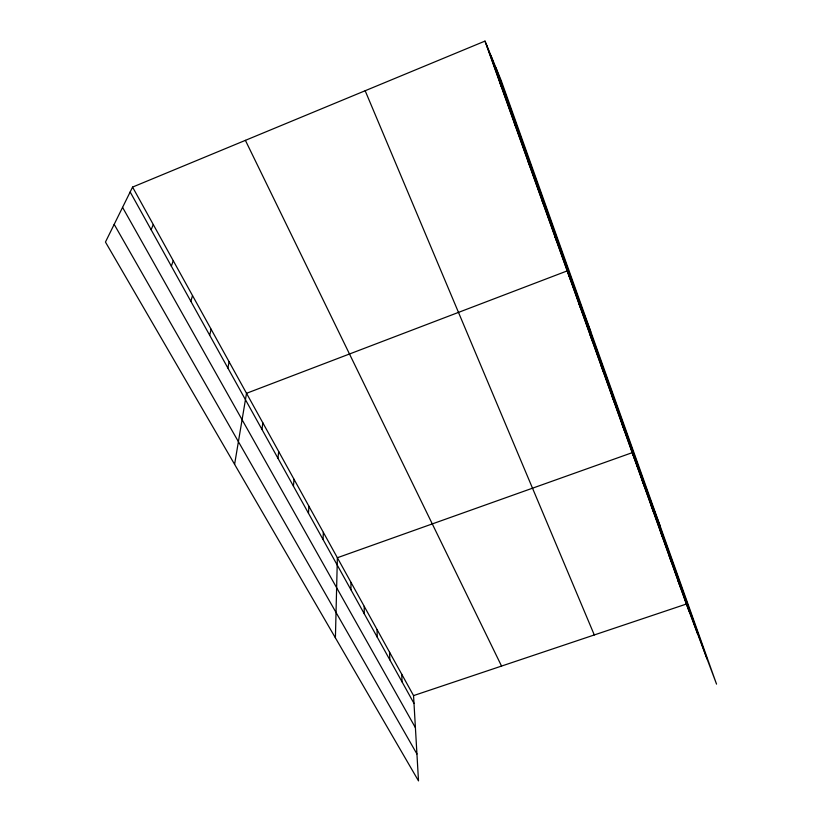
<?xml version="1.0" encoding="UTF-8"?>
<svg xmlns="http://www.w3.org/2000/svg" width="822" height="822" viewBox="0 0 822 822"><rect width="100%" height="100%" fill="white"/><g stroke="black" fill="none" stroke-linecap="round" stroke-linejoin="round"><path stroke-width="1.23" d="M350.922 589.744L350.984 582.377M335.407 637.882L337.369 557.737L632.221 452.665L659.953 525.505M323.046 539.509L323.354 532.368M308.476 513.247L308.908 506.239M293.444 486.172L294.029 479.298M277.949 458.255L278.689 451.525M261.951 429.433L262.855 422.878M234.599 464.348L246.518 393.306L567.201 270.9L590.72 331.472M227.869 368.009L229.122 361.824M209.672 335.232L211.131 329.273M190.848 301.304L192.523 295.581M171.346 266.164L173.247 260.697M151.135 229.749L153.282 224.56M132.578 187.087L105.452 242.048L418.501 780.9L413.548 695.607L132.578 187.087L484.99 41.1L501.143 80.392L716.548 684.13L686.37 604.047L484.99 41.1M413.548 695.607L686.37 604.047M114.186 224.365L416.939 753.99M122.57 207.38L415.408 727.676M130.164 191.968L414 703.396M245.398 140.357L501.554 666.077M365.163 90.739L594.296 634.954M499.982 83.012L501.543 86.875M514.418 123.372L516.113 127.605M528.33 162.263L530.139 166.825M541.749 199.767L543.661 204.647M554.696 235.955L556.71 241.113M578.924 303.688L581.113 309.339M590.268 335.407L592.528 341.274M601.262 366.119L603.584 372.191M611.907 395.875L614.291 402.122M622.213 424.707L624.669 431.129M641.92 479.781L644.469 486.501M651.332 506.095L653.932 512.959M660.477 531.659L663.118 538.626M669.355 556.473L672.036 563.563M677.986 580.599L680.698 587.792M495.923 67.702L707.002 658.812M490.929 55.557L697.693 634.091M486.418 44.573L689.124 611.332M401.711 674.204L402.081 681.911M389.556 652.195L389.823 659.84M377.062 629.58L377.226 637.132M364.208 606.317L364.259 613.777"/></g></svg>
